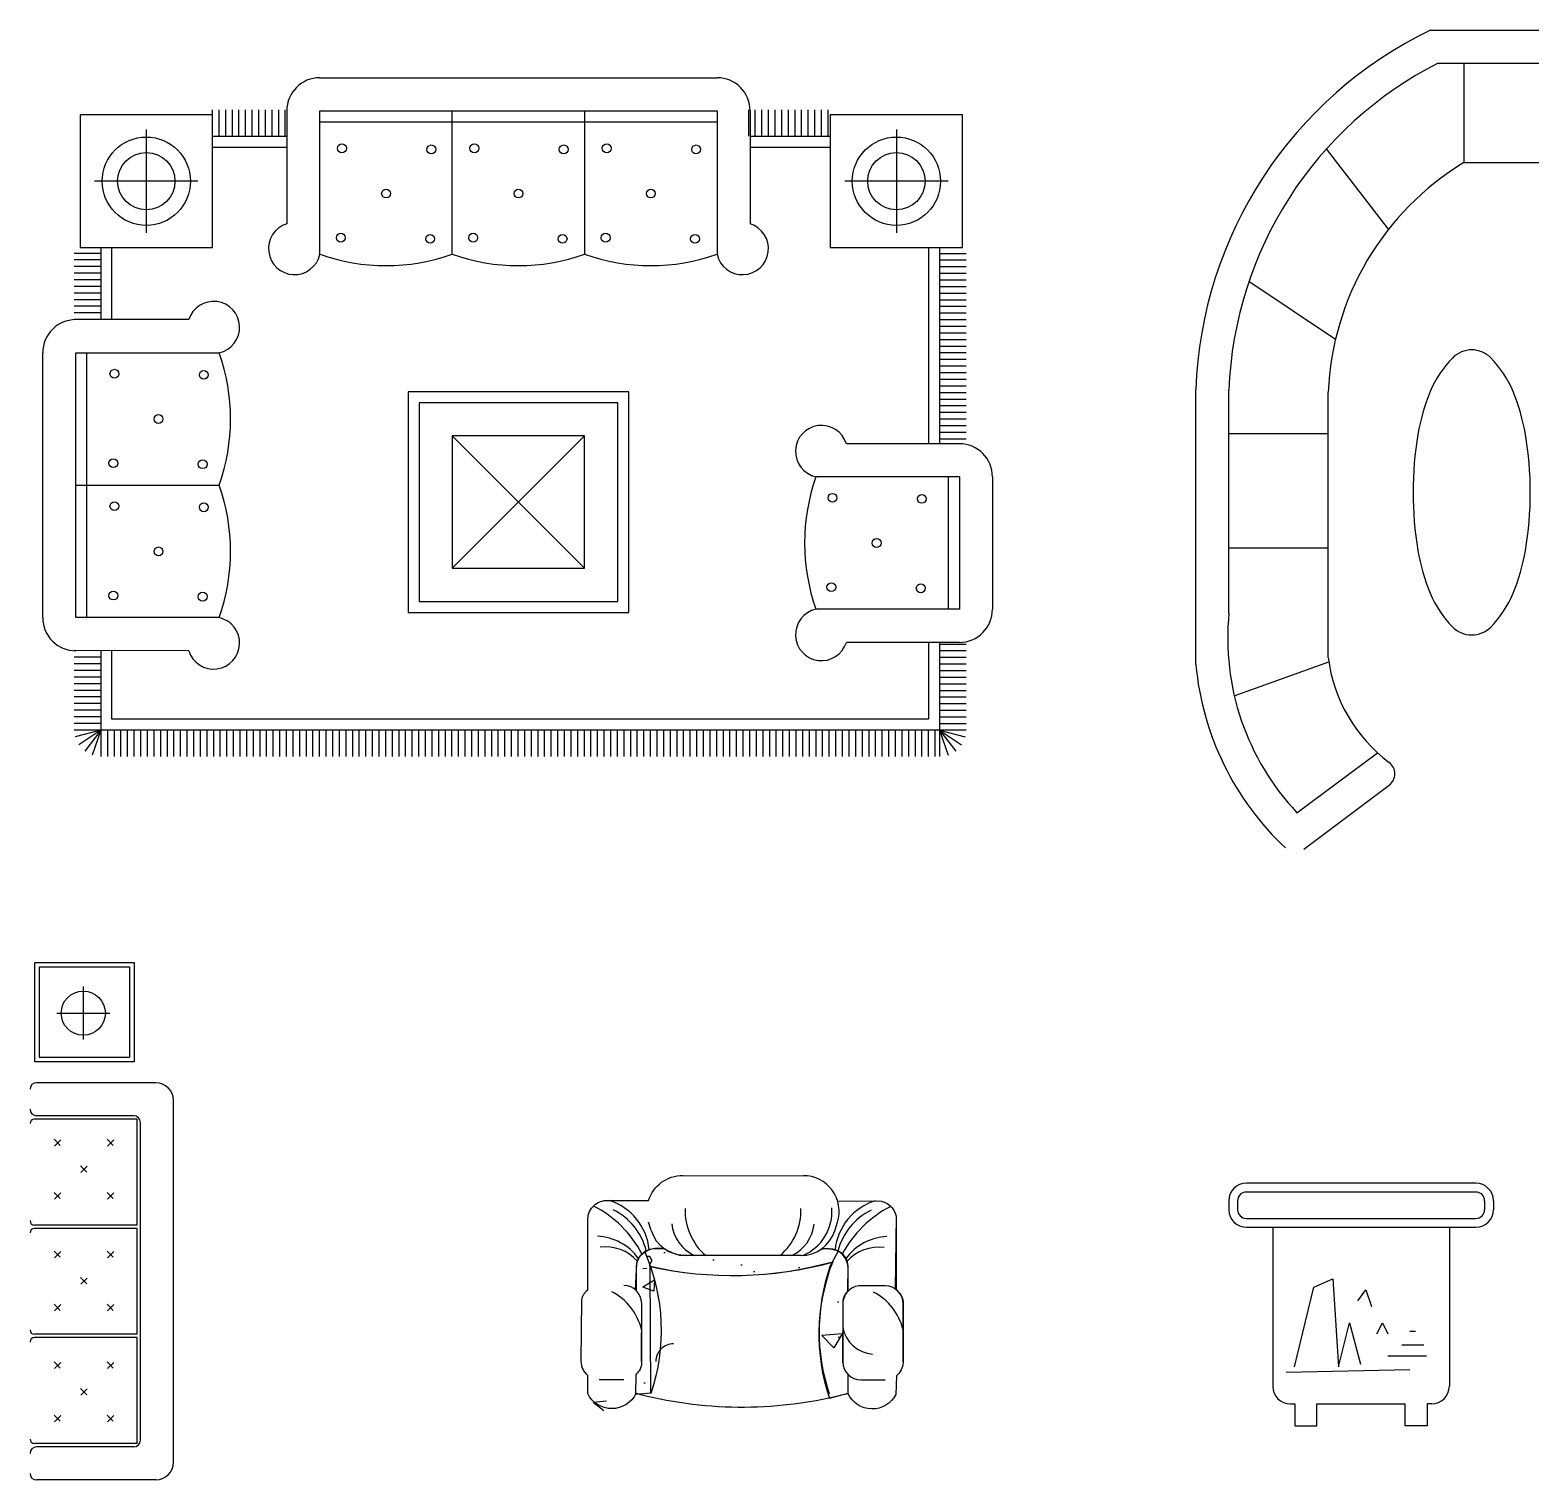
# Model space of a CAD drawing. Header units: inches. Extents: x 10.7 to 53.2, y 13 to 37.8.
# Drawn here: x 17.5 to 24.31, y 20.35 to 26.92 of the extents above; entities that cross this region are included whole.
import ezdxf

# ---------------------------------------------------------------- set-up
doc = ezdxf.new("R2010")
doc.units = ezdxf.units.IN
doc.header["$MEASUREMENT"] = 0
for name, color, linetype in [('02', 2, 'Continuous'), ('1', 1, 'Continuous'), ('8', 8, 'Continuous')]:
    doc.layers.add(name, color=color, linetype=linetype)
pattern_1 = [(181.3481384289414, (57.34150972247639, 100.194151253626), (-0.328349416664814, -0.4932363799630158), [0.06172199999999997, -0.6789419999999997]), (236.3481384289415, (57.34150972247639, 100.194151253626), (-0.4121102569212218, 0.4758086520586098), [0.04937759999999982, -0.5431535999999971]), (130.8971384289416, (57.3141473658155, 100.1530483774523), (-0.7404588063112976, -0.01743115409233376), [0.05245559999999979, -0.5770115999999973]), (185.1639384289414, (57.2129707039106, 100.2969532340622), (-0.4421925726296043, -0.7709895360552665), [0.09258299999999996, -1.018412999999999]), (134.7125384289415, (57.17612129433596, 100.2327042121588), (-1.106485503508527, -0.0999974436047296), [0.07868339999999993, -0.8655173999999989]), (240.1641384289414, (57.2129707039106, 100.2969532340622), (-1.106485146646379, -0.09999926964731971), [0.0740663999999999, -0.8147303999999989]), (210.3481384289414, (57.19370446838488, 100.2069832296957), (-0.04805512858122336, -0.5905812141951234), [0.06172199999999993, -0.6789419999999995]), (265.3481384289415, (57.19370446838488, 100.2069832296957), (-0.5911163641320364, 0.2163566067602943), [0.04937759999999998, -0.5431535999999997]), (159.8967384289415, (57.18969995547135, 100.1577683677434), (-0.6391716857118396, -0.374222721332134), [0.05245559999999991, -0.5770115999999992]), (193.8481384289414, (57.34150972247639, 100.194151253626), (-0.2201995322584919, 0.163295657904967), [0, -0.5365699199999975, 0, -0.5513831999999975, 0, -0.5452109999999974]), (223.8481384289414, (57.34150972247639, 100.194151253626), (-0.3887068189006235, 0.03365802471495605), [0, -0.3143707199999983, 0, -0.5242255199999964, 0, -0.2077973999999987]), (263.8481384289416, (57.456133930665, 100.3374722592826), (-0.2598939878243195, -0.3546773277821398), [0, -0.2057399999999992, 0, -0.6419087999999974, 0, -0.8517635999999965]), (273.8481384289416, (57.50753492089038, 100.4017417685364), (-0.3640997915101636, -0.3233560227551933), [0, -0.2674619999999992, 0, -0.4262932799999984, 0, -0.6048755999999984])]

msp = doc.modelspace()

# ---------------------------------------------------------------- hatches: boundary and pattern name
at = {"layer": '8'}
h = msp.add_hatch(dxfattribs=at)
h.set_pattern_fill('AR-CONC', color=256, scale=0.00324, angle=51.7493895284214, style=0)
h.set_pattern_definition(pattern_1)
edge = h.paths.add_edge_path()
edge.add_ellipse((20.19442629285671, 21.151852076041), major_axis=(-0.08050334110690517, -0.008956119172139586), ratio=0.9999999999998341, start_angle=173.582027456296, end_angle=220.382182387711)
edge.add_line((20.24994637568065, 21.21083105879098), (20.25007018919618, 21.31241443905765))
edge.add_ellipse((20.33755012410742, 21.31230781538489), major_axis=(-0.08694360839544976, -0.009672608705909892), ratio=0.999999999999954, start_angle=297.1080505328169, end_angle=353.58202745634156, ccw=False)
edge.add_ellipse((19.47097410431646, 21.02905381811161), major_axis=(-0.8870521564665299, -0.09868590192632631), ratio=0.9999999999999774, start_angle=155.007024432498, end_angle=197.1760710708137, ccw=False)
edge.add_line((20.31665783464026, 20.74371285729013), (20.24937713525773, 20.74379486140698))
edge.add_line((20.24937713525773, 20.74379486143608), (20.24948128203445, 20.82924265660132))
edge.add_ellipse((20.19410513534725, 20.88835680365174), major_axis=(-0.0805033411069016, -0.0089561191721392), ratio=0.9999999999996303, start_angle=126.7818725249735, end_angle=173.5820274563346)
edge.add_line((20.27510507528254, 20.88825807801641), (20.275426232792, 21.15175335040568))
h = msp.add_hatch(dxfattribs=at)
h.set_pattern_fill('AR-CONC', color=256, scale=0.00324, angle=51.7493895284214, style=0)
h.set_pattern_definition(pattern_1)
edge = h.paths.add_edge_path()
edge.add_ellipse((19.47097410431646, 21.02905381811161), major_axis=(-0.8870521564665277, -0.09868590192632581), ratio=0.9999999999999938, start_angle=195.6869782416235, end_angle=197.1760710708137, ccw=False)
edge.add_line((20.2983035691553, 21.36390660989583), (20.31316861214631, 21.36388849185915))
edge.add_line((20.31316861214631, 21.36388849185915), (20.32327222994112, 21.34633914976167))
edge.add_line((20.32327222982471, 21.34633914974712), (20.31312586257749, 21.32881448905119))
edge.add_line((20.31312586269391, 21.32881448903664), (20.31165412692402, 21.32881628283668))
edge.add_ellipse((19.47097410431646, 21.02905381811161), major_axis=(-0.8870521564665277, -0.09868590192632581), ratio=0.9999999999999938, start_angle=192.6319915970857, end_angle=193.2766428821056, ccw=False)
edge.add_arc((20.68817354908728, 23.00219955683588), 1.723745526326931, -102.5038531786274, -74.80749707065425)
edge.add_line((21.13990330982537, 21.33869756922378), (21.16660172184978, 21.38763892759471))
edge.add_ellipse((21.12379195629668, 21.31134951566947), major_axis=(-0.0869436083954552, -0.00967260870591046), ratio=0.9999999999999735, start_angle=234.3529215211609, end_angle=263.5820274562716)
edge.add_line((21.12389857992579, 21.39882945069713), (21.09043030983352, 21.39887024303335))
edge.add_arc((20.99593345397201, 21.53045422474407), 0.1620000000000037, -90.06983411468138, -54.31603439490499, ccw=False)
edge.add_line((20.99573600275957, 21.36845434507723), (20.47286960140385, 21.36909163338442))
edge.add_arc((20.4730670526163, 21.53109151306581), 0.1620000000000029, -125.82363383449177, -90.06983411468138, ccw=False)
edge.add_line((20.37824971946005, 21.39973827423547), (20.33765674785294, 21.399787750398))
edge.add_ellipse((20.33755012410742, 21.31230781538489), major_axis=(0.009672608705911195, -0.08694360839546193), ratio=0.9999999999999027, start_angle=173.5820274562693, end_angle=207.1080505333831)
h = msp.add_hatch(dxfattribs=at)
h.set_pattern_fill('AR-CONC', color=256, scale=0.00324, angle=51.7493895284214, style=0)
h.set_pattern_definition(pattern_1)
edge = h.paths.add_edge_path()
edge.add_ellipse((21.26807474538267, 20.88704781100115), major_axis=(0.008956119172139225, -0.08050334110690235), ratio=0.999999999999976, start_angle=263.5820274563371, end_angle=308.5378084055442)
edge.add_line((21.2106851966358, 20.82988628821932), (21.21057883738589, 20.74262331434603))
edge.add_line((21.21057883738589, 20.74262331434603), (21.12558453036521, 20.74272690845556))
edge.add_ellipse((21.97196131451105, 21.0260055252702), major_axis=(0.09868590192632866, -0.8870521564665549), ratio=0.9999999999999833, start_angle=244.5762838667908, end_angle=282.15703048018247, ccw=False)
edge.add_line((21.12844661013272, 21.31769607870684), (21.16660172184978, 21.38763892759471))
edge.add_ellipse((21.12379195629668, 21.31134951566947), major_axis=(-0.08694360839545603, -0.009672608705910548), ratio=0.9999999999999176, start_angle=173.5820274563393, end_angle=234.3529215211448, ccw=False)
edge.add_line((21.21127189120793, 21.31124289198215), (21.21114586533562, 21.20784433300742))
edge.add_ellipse((21.26839590289213, 21.15054308339041), major_axis=(-0.08050334110690757, -0.008956119172139867), ratio=0.9999999999999983, start_angle=308.626246507133, end_angle=353.5820274563353)
edge.add_line((21.18739596307327, 21.15064180902574), (21.18707480556381, 20.88714653662192))

# ---------------------------------------------------------------- linework, layer by layer
at = {"layer": '02'}
for p, q in [((18.81701981329874, 26.70549270031643), (20.6170198133453, 26.70549270031643)), ((18.36038524524824, 26.43996497874924), (18.36038524524824, 26.55996497874458)), ((18.39038524527617, 26.43996497874924), (18.39038524527617, 26.55996497874458)), ((18.42038524507128, 26.43996497874924), (18.42038524507128, 26.55996497874458)), ((18.45038524509922, 26.43996497874924), (18.45038524509922, 26.55996497874458)), ((18.48038524512716, 26.43996497874924), (18.48038524512716, 26.55996497874458)), ((18.5103852451551, 26.43996497874924), (18.5103852451551, 26.55996497874458)), ((18.54038524518304, 26.43996497874924), (18.54038524518304, 26.55996497874458)), ((18.57038524521098, 26.43996497874924), (18.57038524521098, 26.55996497874458)), ((18.60038524523892, 26.43996497874924), (18.60038524523892, 26.55996497874458)), ((18.63038524526686, 26.43996497874924), (18.63038524526686, 26.55996497874458)), ((18.6603852452948, 26.43996497874924), (18.6603852452948, 26.55996497874458)), ((18.66701981339187, 26.5554927003077), (18.66701981339187, 26.04342863840885)), ((18.81701981329874, 26.5554927003077), (20.6170198133453, 26.5554927003077)), ((18.81701981329874, 25.90549270031352), (18.81701981329874, 26.5554927003077)), ((19.41701981339187, 25.90549270031352), (19.41701981339187, 26.5554927003077)), ((20.01701981325217, 26.5554927003077), (20.01701981325217, 25.90549270031352)), ((20.6170198133453, 26.5554927003077), (20.6170198133453, 25.90549270031352)), ((20.7603852451551, 26.43996497874924), (20.7603852451551, 26.55996497874458)), ((20.76701981325217, 26.5554927003077), (20.76701981325217, 26.04342863840885)), ((20.79038524518304, 26.43996497874924), (20.79038524518304, 26.55996497874458)), ((20.82038524521098, 26.43996497874924), (20.82038524521098, 26.55996497874458)), ((20.85038524523892, 26.43996497874924), (20.85038524523892, 26.55996497874458)), ((20.88038524526686, 26.43996497874924), (20.88038524526686, 26.55996497874458)), ((20.9103852452948, 26.43996497874924), (20.9103852452948, 26.55996497874458)), ((20.94038524508991, 26.43996497874924), (20.94038524508991, 26.55996497874458)), ((20.97038524511785, 26.43996497874924), (20.97038524511785, 26.55996497874458)), ((21.00038524514579, 26.43996497874924), (21.00038524514579, 26.55996497874458)), ((21.03038524517373, 26.43996497874924), (21.03038524517373, 26.55996497874458)), ((21.06038524520167, 26.43996497874924), (21.06038524520167, 26.55996497874458)), ((21.09038524522961, 26.43996497874924), (21.09038524522961, 26.55996497874458)), ((21.12038524525755, 26.43996497874924), (21.12038524525755, 26.55996497874458)), ((18.03038524517373, 26.47053374908592), (18.03038524517373, 26.00235051949586)), ((18.81701981329874, 26.50549270031934), (20.6170198133453, 26.50549270031934)), ((21.42999189796441, 26.47053374908592), (21.42999189796441, 26.00235051949586)), ((18.3303852452203, 26.43996497874924), (18.66701981339187, 26.43996497874924)), ((20.76701981325217, 26.43996497874924), (21.12999189791784, 26.43996497874924)), ((18.3303852452203, 26.38996497876088), (18.66701981339187, 26.38996497876088)), ((20.76701981325217, 26.38996497876088), (21.12999189791784, 26.38996497876088)), ((18.26447686001242, 26.23644213429089), (17.79629363033504, 26.23644213429089)), ((21.6640835128031, 26.23644213429089), (21.19590028312572, 26.23644213429089)), ((17.82419456082911, 25.93644213428798), (17.82419456082911, 25.60909032799555)), ((17.87419456087568, 25.60909032799555), (17.87419456087568, 25.93644213428798)), ((21.57546225825839, 25.93644213428798), (21.57546225825839, 25.04707386347309)), ((21.62546225830496, 25.93644213428798), (21.62546225830496, 25.04707386347309)), ((17.82419456082911, 25.90958989818774), (17.70419456071735, 25.90958989818774)), ((17.82419456082911, 25.8795898981889), (17.70419456071735, 25.8795898981889)), ((17.82419456082911, 25.84958989819007), (17.70419456071735, 25.84958989819007)), ((21.62546225830496, 25.90958989818774), (21.74546225841672, 25.90958989818774)), ((21.62546225830496, 25.8795898981889), (21.74546225841672, 25.8795898981889)), ((21.62546225830496, 25.84958989819007), (21.74546225841672, 25.84958989819007)), ((17.82419456082911, 25.81958989819123), (17.70419456071735, 25.81958989819123)), ((17.82419456082911, 25.7895898981924), (17.70419456071735, 25.7895898981924)), ((21.62546225830496, 25.81958989819123), (21.74546225841672, 25.81958989819123)), ((21.62546225830496, 25.7895898981924), (21.74546225841672, 25.7895898981924)), ((17.82419456082911, 25.75958989819356), (17.70419456071735, 25.75958989819356)), ((17.82419456082911, 25.72958989819472), (17.70419456071735, 25.72958989819472)), ((21.62546225830496, 25.75958989819356), (21.74546225841672, 25.75958989819356)), ((21.62546225830496, 25.72958989819472), (21.74546225841672, 25.72958989819472)), ((17.82419456082911, 25.69958989819589), (17.70419456071735, 25.69958989819589)), ((17.82419456082911, 25.66958989819705), (17.70419456071735, 25.66958989819705)), ((21.62546225830496, 25.69958989819589), (21.74546225841672, 25.69958989819589)), ((21.62546225830496, 25.66958989819705), (21.74546225841672, 25.66958989819705)), ((17.82419456082911, 25.63958989819822), (17.70419456071735, 25.63958989819822)), ((18.2228850750956, 25.60909032799555), (17.70419456071735, 25.60958989819938)), ((21.62546225830496, 25.63958989819822), (21.74546225841672, 25.63958989819822)), ((21.62546225830496, 25.60958989819938), (21.74546225841672, 25.60958989819938)), ((21.62546225830496, 25.57958989818599), (21.74546225841672, 25.57958989818599)), ((21.62546225830496, 25.54958989818716), (21.74546225841672, 25.54958989818716)), ((21.62546225830496, 25.51958989818832), (21.74546225841672, 25.51958989818832)), ((17.56082101312981, 24.25909032798973), (17.56082101312981, 25.45909032798682)), ((17.71082101326951, 24.25909032798973), (17.71082101326951, 25.45909032798682)), ((17.71082101326951, 25.45909032798682), (18.36082101317637, 25.45909032798682)), ((17.76082101308324, 24.25909032798973), (17.76082101308324, 25.45909032798682)), ((21.62546225830496, 25.48958989818949), (21.74546225841672, 25.48958989818949)), ((21.62546225830496, 25.45958989819065), (21.74546225841672, 25.45958989819065)), ((21.62546225830496, 25.42958989819181), (21.74546225841672, 25.42958989819181)), ((21.62546225830496, 25.39958989819298), (21.74546225841672, 25.39958989819298)), ((21.62546225830496, 25.36958989819414), (21.74546225841672, 25.36958989819414)), ((21.62546225830496, 25.33958989819531), (21.74546225841672, 25.33958989819531)), ((21.62546225830496, 25.30958989819647), (21.74546225841672, 25.30958989819647)), ((21.62546225830496, 25.27958989818308), (21.74546225841672, 25.27958989818308)), ((21.62546225830496, 25.24958989818425), (21.74546225841672, 25.24958989818425)), ((21.62546225830496, 25.21958989818541), (21.74546225841672, 25.21958989818541)), ((21.62546225830496, 25.18958989818658), (21.74546225841672, 25.18958989818658)), ((21.62546225830496, 25.15958989818774), (21.74546225841672, 25.15958989818774)), ((21.62546225830496, 25.1295898981889), (21.74546225841672, 25.1295898981889)), ((19.41694031104029, 25.08282586675796), (20.01694031090059, 24.48282586675214)), ((20.01694031090059, 25.08282586675796), (19.41694031104029, 24.48282586675214)), ((21.71519491688863, 25.04707386347309), (21.20313085506254, 25.04707386347309)), ((21.62546225830496, 25.09958989819007), (21.74546225841672, 25.09958989819007)), ((21.62546225830496, 25.06958989819123), (21.74546225841672, 25.06958989819123)), ((21.71519491688863, 24.89707386347892), (21.06519491698176, 24.89707386347892)), ((21.6651949170749, 24.89707386347892), (21.6651949170749, 24.29707386347309)), ((21.71519491688863, 24.89707386347892), (21.71519491688863, 24.29707386347309)), ((21.86519491702833, 24.89707386347892), (21.86519491702833, 24.29707386347309)), ((17.71082101326951, 24.85909032799555), (18.36082101317637, 24.85909032799555)), ((21.71519491688863, 24.29707386347309), (21.06519491698176, 24.29707386347309)), ((18.36082101317637, 24.25909032798973), (17.71082101326951, 24.25909032798973)), ((18.2228850750956, 24.10909032799555), (17.70419456071735, 24.10958989819938)), ((17.82419456082911, 24.10909032799555), (17.82419456082911, 23.6295898981889)), ((17.87419456087568, 23.79958989818716), (17.87419456087568, 24.10909032799555)), ((21.71519491688863, 24.14707386347892), (21.20313085506254, 24.14707386347892)), ((21.57546225825839, 24.14707386347892), (21.57546225825839, 23.79958989818716)), ((21.62546225830496, 24.14707386347892), (21.62546225830496, 23.6295898981889)), ((21.62546225830496, 24.13958989819822), (21.74546225841672, 24.13958989819822)), ((21.62546225830496, 24.10958989819938), (21.74546225841672, 24.10958989819938)), ((17.82419456082911, 24.07958989818599), (17.70419456071735, 24.07958989818599)), ((17.82419456082911, 24.04958989818716), (17.70419456071735, 24.04958989818716)), ((17.82419456082911, 24.01958989818832), (17.70419456071735, 24.01958989818832)), ((21.62546225830496, 24.07958989818599), (21.74546225841672, 24.07958989818599)), ((21.62546225830496, 24.04958989818716), (21.74546225841672, 24.04958989818716)), ((21.62546225830496, 24.01958989818832), (21.74546225841672, 24.01958989818832)), ((17.82419456082911, 23.98958989818949), (17.70419456071735, 23.98958989818949)), ((17.82419456082911, 23.95958989819065), (17.70419456071735, 23.95958989819065)), ((21.62546225830496, 23.98958989818949), (21.74546225841672, 23.98958989818949)), ((21.62546225830496, 23.95958989819065), (21.74546225841672, 23.95958989819065)), ((17.82419456082911, 23.92958989819181), (17.70419456071735, 23.92958989819181)), ((17.82419456082911, 23.89958989819298), (17.70419456071735, 23.89958989819298)), ((21.62546225830496, 23.92958989819181), (21.74546225841672, 23.92958989819181)), ((21.62546225830496, 23.89958989819298), (21.74546225841672, 23.89958989819298)), ((17.82419456082911, 23.86958989819414), (17.70419456071735, 23.86958989819414)), ((17.82419456082911, 23.83958989819531), (17.70419456071735, 23.83958989819531)), ((17.82419456082911, 23.80958989819647), (17.70419456071735, 23.80958989819647)), ((21.62546225830496, 23.86958989819414), (21.74546225841672, 23.86958989819414)), ((21.62546225830496, 23.83958989819531), (21.74546225841672, 23.83958989819531)), ((21.62546225830496, 23.80958989819647), (21.74546225841672, 23.80958989819647)), ((17.82419456082911, 23.77958989818308), (17.70419456071735, 23.77958989818308)), ((21.74546225841672, 23.74958989818425), (17.70419456071735, 23.74958989818425)), ((17.82419456082911, 23.74958989818425), (17.70828346170068, 23.71853161276977)), ((17.82419456082911, 23.74958989818425), (17.72441820737489, 23.68292147022749)), ((17.82419456082911, 23.74958989818425), (17.75114318921745, 23.65438749735495)), ((17.82419456082911, 23.74958989818425), (17.78562182497748, 23.63595828265262)), ((17.85419456085705, 23.74958989818425), (17.85419456085705, 23.6295898981889)), ((21.57546225825839, 23.79958989818716), (17.87419456087568, 23.79958989818716)), ((17.88419456088499, 23.74958989818425), (17.88419456088499, 23.6295898981889)), ((17.91419456091293, 23.74958989818425), (17.91419456091293, 23.6295898981889)), ((17.94419456070804, 23.74958989818425), (17.94419456070804, 23.6295898981889)), ((17.97419456073598, 23.74958989818425), (17.97419456073598, 23.6295898981889)), ((18.00419456076392, 23.74958989818425), (18.00419456076392, 23.6295898981889)), ((18.03419456079186, 23.74958989818425), (18.03419456079186, 23.6295898981889)), ((18.0641945608198, 23.74958989818425), (18.0641945608198, 23.6295898981889)), ((18.09419456084774, 23.74958989818425), (18.09419456084774, 23.6295898981889)), ((18.12419456087568, 23.74958989818425), (18.12419456087568, 23.6295898981889)), ((18.15419456067078, 23.74958989818425), (18.15419456067078, 23.6295898981889)), ((18.18419456069872, 23.74958989818425), (18.18419456069872, 23.6295898981889)), ((18.21419456072666, 23.74958989818425), (18.21419456072666, 23.6295898981889)), ((18.2441945607546, 23.74958989818425), (18.2441945607546, 23.6295898981889)), ((18.27419456078254, 23.74958989818425), (18.27419456078254, 23.6295898981889)), ((18.30419456081048, 23.74958989818425), (18.30419456081048, 23.6295898981889)), ((18.33419456083842, 23.74958989818425), (18.33419456083842, 23.6295898981889)), ((18.36419456086636, 23.74958989818425), (18.36419456086636, 23.6295898981889)), ((18.3941945608943, 23.74958989818425), (18.3941945608943, 23.6295898981889)), ((18.42419456068941, 23.74958989818425), (18.42419456068941, 23.6295898981889)), ((18.45419456071735, 23.74958989818425), (18.45419456071735, 23.6295898981889)), ((18.48419456074529, 23.74958989818425), (18.48419456074529, 23.6295898981889)), ((18.51419456077323, 23.74958989818425), (18.51419456077323, 23.6295898981889)), ((18.54419456080117, 23.74958989818425), (18.54419456080117, 23.6295898981889)), ((18.57419456082911, 23.74958989818425), (18.57419456082911, 23.6295898981889)), ((18.60419456085705, 23.74958989818425), (18.60419456085705, 23.6295898981889)), ((18.63419456088499, 23.74958989818425), (18.63419456088499, 23.6295898981889)), ((18.66419456091293, 23.74958989818425), (18.66419456091293, 23.6295898981889)), ((18.69419456070804, 23.74958989818425), (18.69419456070804, 23.6295898981889)), ((18.72419456073598, 23.74958989818425), (18.72419456073598, 23.6295898981889)), ((18.75419456076392, 23.74958989818425), (18.75419456076392, 23.6295898981889)), ((18.78419456079186, 23.74958989818425), (18.78419456079186, 23.6295898981889)), ((18.8141945608198, 23.74958989818425), (18.8141945608198, 23.6295898981889)), ((18.84419456084774, 23.74958989818425), (18.84419456084774, 23.6295898981889)), ((18.87419456087568, 23.74958989818425), (18.87419456087568, 23.6295898981889)), ((18.90419456067078, 23.74958989818425), (18.90419456067078, 23.6295898981889)), ((18.93419456069872, 23.74958989818425), (18.93419456069872, 23.6295898981889)), ((18.96419456072666, 23.74958989818425), (18.96419456072666, 23.6295898981889)), ((18.9941945607546, 23.74958989818425), (18.9941945607546, 23.6295898981889)), ((19.02419456078254, 23.74958989818425), (19.02419456078254, 23.6295898981889)), ((19.05419456081048, 23.74958989818425), (19.05419456081048, 23.6295898981889)), ((19.08419456083842, 23.74958989818425), (19.08419456083842, 23.6295898981889)), ((19.11419456086636, 23.74958989818425), (19.11419456086636, 23.6295898981889)), ((19.1441945608943, 23.74958989818425), (19.1441945608943, 23.6295898981889)), ((19.17419456068941, 23.74958989818425), (19.17419456068941, 23.6295898981889)), ((19.20419456071735, 23.74958989818425), (19.20419456071735, 23.6295898981889)), ((19.23419456074529, 23.74958989818425), (19.23419456074529, 23.6295898981889)), ((19.26419456077323, 23.74958989818425), (19.26419456077323, 23.6295898981889)), ((19.29419456080117, 23.74958989818425), (19.29419456080117, 23.6295898981889)), ((19.32419456082911, 23.74958989818425), (19.32419456082911, 23.6295898981889)), ((19.35419456085705, 23.74958989818425), (19.35419456085705, 23.6295898981889)), ((19.38419456088499, 23.74958989818425), (19.38419456088499, 23.6295898981889)), ((19.41419456091293, 23.74958989818425), (19.41419456091293, 23.6295898981889)), ((19.44419456070804, 23.74958989818425), (19.44419456070804, 23.6295898981889)), ((19.47419456073598, 23.74958989818425), (19.47419456073598, 23.6295898981889)), ((19.50419456076392, 23.74958989818425), (19.50419456076392, 23.6295898981889)), ((19.53419456079186, 23.74958989818425), (19.53419456079186, 23.6295898981889)), ((19.5641945608198, 23.74958989818425), (19.5641945608198, 23.6295898981889)), ((19.59419456084774, 23.74958989818425), (19.59419456084774, 23.6295898981889)), ((19.62419456087568, 23.74958989818425), (19.62419456087568, 23.6295898981889)), ((19.65419456067078, 23.74958989818425), (19.65419456067078, 23.6295898981889)), ((19.68419456069872, 23.74958989818425), (19.68419456069872, 23.6295898981889)), ((19.71419456072666, 23.74958989818425), (19.71419456072666, 23.6295898981889)), ((19.7441945607546, 23.74958989818425), (19.7441945607546, 23.6295898981889)), ((19.77419456078254, 23.74958989818425), (19.77419456078254, 23.6295898981889)), ((19.80419456081048, 23.74958989818425), (19.80419456081048, 23.6295898981889)), ((19.83419456083842, 23.74958989818425), (19.83419456083842, 23.6295898981889)), ((19.86419456086636, 23.74958989818425), (19.86419456086636, 23.6295898981889)), ((19.8941945608943, 23.74958989818425), (19.8941945608943, 23.6295898981889)), ((19.92419456068941, 23.74958989818425), (19.92419456068941, 23.6295898981889)), ((19.95419456071735, 23.74958989818425), (19.95419456071735, 23.6295898981889)), ((19.98419456074529, 23.74958989818425), (19.98419456074529, 23.6295898981889)), ((20.01419456077323, 23.74958989818425), (20.01419456077323, 23.6295898981889)), ((20.04419456080117, 23.74958989818425), (20.04419456080117, 23.6295898981889)), ((20.07419456082911, 23.74958989818425), (20.07419456082911, 23.6295898981889)), ((20.10419456085705, 23.74958989818425), (20.10419456085705, 23.6295898981889)), ((20.13419456088499, 23.74958989818425), (20.13419456088499, 23.6295898981889)), ((20.16419456091293, 23.74958989818425), (20.16419456091293, 23.6295898981889)), ((20.19419456070804, 23.74958989818425), (20.19419456070804, 23.6295898981889)), ((20.22419456073598, 23.74958989818425), (20.22419456073598, 23.6295898981889)), ((20.25419456076392, 23.74958989818425), (20.25419456076392, 23.6295898981889)), ((20.28419456079186, 23.74958989818425), (20.28419456079186, 23.6295898981889)), ((20.3141945608198, 23.74958989818425), (20.3141945608198, 23.6295898981889)), ((20.34419456084774, 23.74958989818425), (20.34419456084774, 23.6295898981889)), ((20.37419456087568, 23.74958989818425), (20.37419456087568, 23.6295898981889)), ((20.40419456067078, 23.74958989818425), (20.40419456067078, 23.6295898981889)), ((20.43419456069872, 23.74958989818425), (20.43419456069872, 23.6295898981889)), ((20.46419456072666, 23.74958989818425), (20.46419456072666, 23.6295898981889)), ((20.4941945607546, 23.74958989818425), (20.4941945607546, 23.6295898981889)), ((20.52419456078254, 23.74958989818425), (20.52419456078254, 23.6295898981889)), ((20.55419456081048, 23.74958989818425), (20.55419456081048, 23.6295898981889)), ((20.58419456083842, 23.74958989818425), (20.58419456083842, 23.6295898981889)), ((20.61419456086636, 23.74958989818425), (20.61419456086636, 23.6295898981889)), ((20.6441945608943, 23.74958989818425), (20.6441945608943, 23.6295898981889)), ((20.67419456068941, 23.74958989818425), (20.67419456068941, 23.6295898981889)), ((20.70419456071735, 23.74958989818425), (20.70419456071735, 23.6295898981889)), ((20.73419456074529, 23.74958989818425), (20.73419456074529, 23.6295898981889)), ((20.76419456077323, 23.74958989818425), (20.76419456077323, 23.6295898981889)), ((20.79419456080117, 23.74958989818425), (20.79419456080117, 23.6295898981889)), ((20.82419456082911, 23.74958989818425), (20.82419456082911, 23.6295898981889)), ((20.85419456085705, 23.74958989818425), (20.85419456085705, 23.6295898981889)), ((20.88419456088499, 23.74958989818425), (20.88419456088499, 23.6295898981889)), ((20.91419456091293, 23.74958989818425), (20.91419456091293, 23.6295898981889)), ((20.94419456070804, 23.74958989818425), (20.94419456070804, 23.6295898981889)), ((20.97419456073598, 23.74958989818425), (20.97419456073598, 23.6295898981889)), ((21.00419456076392, 23.74958989818425), (21.00419456076392, 23.6295898981889)), ((21.03419456079186, 23.74958989818425), (21.03419456079186, 23.6295898981889)), ((21.0641945608198, 23.74958989818425), (21.0641945608198, 23.6295898981889)), ((21.09419456084774, 23.74958989818425), (21.09419456084774, 23.6295898981889)), ((21.12419456087568, 23.74958989818425), (21.12419456087568, 23.6295898981889)), ((21.15419456067078, 23.74958989818425), (21.15419456067078, 23.6295898981889)), ((21.18419456069872, 23.74958989818425), (21.18419456069872, 23.6295898981889)), ((21.21419456072666, 23.74958989818425), (21.21419456072666, 23.6295898981889)), ((21.2441945607546, 23.74958989818425), (21.2441945607546, 23.6295898981889)), ((21.27419456078254, 23.74958989818425), (21.27419456078254, 23.6295898981889)), ((21.30419456081048, 23.74958989818425), (21.30419456081048, 23.6295898981889)), ((21.33419456083842, 23.74958989818425), (21.33419456083842, 23.6295898981889)), ((21.36419456086636, 23.74958989818425), (21.36419456086636, 23.6295898981889)), ((21.3941945608943, 23.74958989818425), (21.3941945608943, 23.6295898981889)), ((21.42419456068941, 23.74958989818425), (21.42419456068941, 23.6295898981889)), ((21.45419456071735, 23.74958989818425), (21.45419456071735, 23.6295898981889)), ((21.48419456074529, 23.74958989818425), (21.48419456074529, 23.6295898981889)), ((21.51419456077323, 23.74958989818425), (21.51419456077323, 23.6295898981889)), ((21.54419456080117, 23.74958989818425), (21.54419456080117, 23.6295898981889)), ((21.57419456082911, 23.74958989818425), (21.57419456082911, 23.6295898981889)), ((21.60419456085705, 23.74958989818425), (21.60419456085705, 23.6295898981889)), ((21.62546225830496, 23.77958989818308), (21.74546225841672, 23.77958989818308)), ((21.62546225830496, 23.74958989818425), (21.74137335743339, 23.71853161276977)), ((21.62546225830496, 23.74958989818425), (21.72523861175918, 23.68292147022749)), ((21.62546225830496, 23.74958989818425), (21.69851362991662, 23.65438749735495)), ((21.62546225830496, 23.74958989818425), (21.66403499415659, 23.63595828265262)), ((17.52480514645626, 22.6971876338912), (17.97480514640969, 22.6971876338912)), ((17.52480514645626, 22.24718763389411), (17.52480514645626, 22.6971876338912)), ((17.54480514647488, 22.67718763390167), (17.95480514639106, 22.67718763390167)), ((17.54480514647488, 22.67718763390167), (17.54480514647488, 22.26718763389818)), ((17.95480514639106, 22.67718763390167), (17.95480514639106, 22.26718763389818)), ((17.97480514640969, 22.6971876338912), (17.97480514640969, 22.24718763389411)), ((17.74480514642832, 22.58718763389061), (17.74480514642832, 22.34718763389993)), ((17.62480514654939, 22.46718763389527), (17.86480514630724, 22.46718763389527)), ((17.97480514640969, 22.24718763389411), (17.52480514645626, 22.24718763389411)), ((17.54480514647488, 22.26718763389818), (17.95480514639106, 22.26718763389818)), ((18.07337778033738, 22.15198583320035), (17.53337778030012, 22.15198583320035)), ((18.15337778041188, 20.43198583319919), (18.15337778041188, 22.0719858331986)), ((17.98837778037463, 21.9869858331922), (17.52337778029081, 21.9869858331922)), ((17.97337778024425, 22.00198583319162), (17.53337778030012, 22.00198583319162)), ((17.98837778037463, 21.50698583319627), (17.98837778037463, 21.9869858331922)), ((18.00337778027219, 20.53198583319045), (18.00337778027219, 21.97198583319278)), ((17.64058291534942, 21.8670373586474), (17.61225635157947, 21.8953639224028)), ((17.61430510198747, 21.86509503452999), (17.64263166552459, 21.89342159828539)), ((17.8806527682585, 21.8670373586474), (17.85232620448854, 21.8953639224028)), ((17.85437495466371, 21.86509503452999), (17.88270151843366, 21.89342159828539)), ((17.7606178367981, 21.7468579442184), (17.73229127302815, 21.7751845079738)), ((17.73434002343614, 21.74491562010099), (17.76266658697326, 21.77324218385639)), ((17.64058291534942, 21.62667849483569), (17.61225635157947, 21.65500505859109)), ((17.61430510198747, 21.62473617071829), (17.64263166552459, 21.65306273447369)), ((17.8806527682585, 21.62667849483569), (17.85232620448854, 21.65500505859109)), ((17.85437495466371, 21.62473617071829), (17.88270151843366, 21.65306273447369)), ((24.05584683567335, 21.69666038096785), (23.01584683563609, 21.69666038096785)), ((24.05584683567335, 21.65666038097425), (23.01584683563609, 21.65666038097425)), ((22.93584683579442, 21.6166603809661), (22.93584683579442, 21.57666038097251)), ((22.97584683583167, 21.6166603809661), (22.97584683583167, 21.57666038097251)), ((24.0958468357106, 21.6166603809661), (24.0958468357106, 21.57666038097251)), ((24.13584683574785, 21.6166603809661), (24.13584683574785, 21.57666038097251)), ((17.98837778037463, 21.50698583319627), (17.52337778029081, 21.50698583319627)), ((20.31866258727436, 21.48206844593825), (20.30644717400477, 21.52054246380886)), ((21.1502179585635, 21.48105491645129), (21.16252712248874, 21.51949904288359)), ((21.42985340459321, 21.21389666419146), (21.43023828796626, 21.52967617033301)), ((23.01584683563609, 21.53666038096436), (24.05584683567335, 21.53666038096436)), ((23.01584683563609, 21.49666038097076), (24.05584683567335, 21.49666038097076)), ((23.13584683574785, 21.49666038097076), (23.13584683574785, 20.7766603809696)), ((23.93584683579442, 21.49666038097076), (23.93584683579442, 20.7766603809696)), ((17.98837778037463, 21.49198583319686), (17.52337778029081, 21.49198583319686)), ((17.98837778037463, 21.01198583320093), (17.98837778037463, 21.49198583319686)), ((17.64058291534942, 21.36082704332967), (17.61225635157947, 21.38915360708507)), ((17.61430510198747, 21.35888471921226), (17.64263166552459, 21.38721128295311)), ((17.8806527682585, 21.36082704332967), (17.85232620448854, 21.38915360708507)), ((17.85437495466371, 21.35888471921226), (17.88270151843366, 21.38721128295311)), ((20.31316863729202, 21.36388849181549), (20.2983035691553, 21.36390660989583)), ((20.32327223238584, 21.3463391454252), (20.31316861459103, 21.36388848753723)), ((20.37824971946005, 21.39973827423547), (20.33765674785294, 21.39978775041255)), ((20.99573600275957, 21.36845434507723), (20.47286960128744, 21.36909163339897)), ((21.12389857992579, 21.39882945069713), (21.09043030983352, 21.3988702430188)), ((21.12844661013272, 21.31769607870684), (21.16660172184978, 21.38763892759471)), ((20.25007018907976, 21.31241443905765), (20.24994637568065, 21.21083105879098)), ((20.29847792543054, 21.31000938465605), (20.28017711704646, 21.30797959580105)), ((20.31519734738444, 21.31868729604776), (20.30865750270945, 21.32360886440166)), ((20.31312588783961, 21.32881448900753), (20.31165412692402, 21.32881628283668)), ((20.31312587270562, 21.32881450649894), (20.32327223995284, 21.34633916719486)), ((21.21114586545204, 21.20784433300742), (21.21127189120793, 21.31124289198215)), ((17.7606178367981, 21.24064762890067), (17.73229127302815, 21.26897419265607)), ((17.73434002343614, 21.23870530476871), (17.76266658697326, 21.26703186852411)), ((21.37965164433748, 21.23140754108045), (21.26849462855656, 21.23154302323838)), ((20.35016059964013, 21.18277935914831), (20.35345484486364, 21.18846913246399)), ((17.64058291534942, 21.12046817951796), (17.61225635157947, 21.14879474327336)), ((17.61430510198747, 21.11852585540056), (17.64263166552459, 21.1468524191414)), ((17.8806527682585, 21.12046817951796), (17.85232620448854, 21.14879474327336)), ((17.85437495466371, 21.11852585540056), (17.88270151843366, 21.1468524191414)), ((20.27510507528254, 20.88825807801641), (20.27542623267558, 21.15175335042023)), ((21.18739596307327, 21.15064180902574), (21.18707480556381, 20.88714653662192)), ((21.46023170109887, 20.88681360322244), (21.46055285849192, 21.15030887561171)), ((17.98837778037463, 21.01198583320093), (17.52337778029081, 21.01198583320093)), ((17.98837778037463, 20.99698583320151), (17.52337778029081, 20.99698583320151)), ((17.98837778037463, 20.51698583319104), (17.98837778037463, 20.99698583320151)), ((17.64058291534942, 20.85825853373991), (17.61225635157947, 20.88658509749531)), ((17.61430510198747, 20.85631620960795), (17.64263166552459, 20.88464277336335)), ((17.8806527682585, 20.85825853373991), (17.85232620448854, 20.88658509749531)), ((17.85437495466371, 20.85631620960795), (17.88270151843366, 20.88464277336335)), ((21.21057883738589, 20.74262331434603), (21.2106851966358, 20.82988628821932)), ((17.7606178367981, 20.7380791193109), (17.73229127302815, 20.7664056830663)), ((17.73434002343614, 20.73613679517894), (17.76266658697326, 20.76446335893434)), ((20.08284939390191, 20.8074923459617), (20.19400640979924, 20.80735686381832)), ((21.26797601983466, 20.80604787116773), (21.37913303561558, 20.8059123890098)), ((20.05629166222692, 20.70382493310627), (20.10413212778561, 20.6663836144262)), ((20.05629167037599, 20.70382492673253), (20.11659499835272, 20.71117823406258)), ((23.21584683558953, 20.69666038096785), (23.23584683560815, 20.69666038096785)), ((23.23584683560815, 20.69666038096785), (23.23584683560815, 20.59666038097658)), ((23.33584683570129, 20.59666038097658), (23.33584683570129, 20.69666038096785)), ((23.33584683570129, 20.69666038096785), (23.73584683560815, 20.69666038096785)), ((23.73584683560815, 20.59666038097658), (23.73584683560815, 20.69666038096785)), ((23.85584683571991, 20.69666038096785), (23.83584683570129, 20.69666038096785)), ((23.83584683570129, 20.69666038096785), (23.83584683570129, 20.59666038097658)), ((17.64058291534942, 20.6178996699282), (17.61225635157947, 20.6462262336836)), ((17.61430510198747, 20.61595734579624), (17.64263166552459, 20.64428390956619)), ((17.8806527682585, 20.6178996699282), (17.85232620448854, 20.6462262336836)), ((17.85437495466371, 20.61595734579624), (17.88270151843366, 20.64428390956619)), ((23.23584683560815, 20.59666038097658), (23.33584683570129, 20.59666038097658)), ((23.83584683570129, 20.59666038097658), (23.73584683560815, 20.59666038097658)), ((17.98837778037463, 20.51698583319104), (17.52337778029081, 20.51698583319104)), ((17.97337778024425, 20.50198583319162), (17.53337778030012, 20.50198583319162)), ((18.07337778033738, 20.35198583319744), (17.53337778030012, 20.35198583319744))]:
    msp.add_line(p, q, dxfattribs=at)
for points in [[(18.3303852452203, 26.5364421342938), (17.73038524512716, 26.5364421342938), (17.73038524512716, 25.93644213428798), (18.3303852452203, 25.93644213428798), (18.3303852452203, 26.55996497874458)], [(23.23395609431949, 20.86464678331414), (23.32118603792091, 21.22573888628995), (23.40841622785714, 21.26309324735212), (23.433338998538, 20.86464678331414), (23.48318478623454, 21.06387009621267), (23.53303032759626, 20.87709829091637)], [(23.52056894213942, 21.1634816717824), (23.55795334461194, 21.21328737868772), (23.5828761152928, 21.13857865656338)], [(23.60779888597366, 21.01406422753372), (23.63272190298934, 21.06387009621267), (23.65764467343737, 21.01406422753372)], [(23.75733600249563, 21.0265157351505), (23.78225901951131, 21.0265157351505)], [(23.71995184659076, 20.9642585206284), (23.81964317541619, 20.9642585206284)], [(23.65764467343737, 20.91445265196399), (23.83210480720785, 20.91445265196399)], [(23.19657193841462, 20.8397439298542), (23.75733600249563, 20.85219543745644)]]:
    msp.add_lwpolyline(points, dxfattribs=at)
for points in [[(21.12999189791784, 26.5364421342938), (21.12999189791784, 25.93644213428798), (21.72999189777815, 25.93644213428798), (21.72999189777815, 26.5364421342938)], [(19.21694031108686, 25.28282586675505), (19.21694031108686, 24.28282586675505), (20.21694031108686, 24.28282586675505), (20.21694031108686, 25.28282586675505)], [(19.26694031090059, 25.23282586675214), (19.26694031090059, 24.33282586675796), (20.16694031104029, 24.33282586675796), (20.16694031104029, 25.23282586675214)], [(19.41694031104029, 25.08282586675796), (19.41694031104029, 24.48282586675214), (20.01694031090059, 24.48282586675214), (20.01694031090059, 25.08282586675796)]]:
    msp.add_lwpolyline(points, close=True, dxfattribs=at)
for points in [[(21.16355755699382, 21.61495559477499), (21.34655285796665, 21.61718046065381, -0.3452711153871275), (21.42853631959346, 21.54695518016252), (21.42408239988194, 21.21806944654691, -0.2615697742064589), (21.46054936999039, 21.14744672277903), (21.46010937385776, 20.88246128702031, -0.209552065426303), (21.43076408940882, 20.82441897595437), (21.42754419841853, 20.73888927920508, -0.6199097747246842), (21.21057914751631, 20.74287777658629, -0.1267453917048942), (20.27237987979364, 20.73785144755403, -0.02457244495539597), (20.25136812585455, 20.74425742235054, -0.02457244495539597), (20.24937789870941, 20.74442128190731, -0.6326110041116313), (20.03067729768858, 20.74406142062526), (20.03163655900911, 20.82581754006697, -0.2249939311442677), (20.00194812875756, 20.88853082080914), (20.00389620459222, 21.16814043307114, -0.1676955008152881), (20.03075176763863, 21.21365530673666), (20.03169369890869, 21.53442758948677, -0.2184293908286131), (20.06008033310112, 21.59582992888773, -0.1937674162845471), (20.1216063841251, 21.61875124278323), (20.30642730575104, 21.61852597641428, -0.3297252314042682), (20.46252504021444, 21.7315636116664), (21.02820472728976, 21.72966375227862, -0.2981348497378143)], [(20.9989383714977, 21.36848209607434), (20.46658709070229, 21.36922116341612, -0.1062932543148172), (20.41202402890243, 21.38103236054031, -0.03666255053099694), (20.38023895195269, 21.39832501228103, 0.2688782846779979), (20.26923552395359, 21.36695089176374, 0.1564995880655239), (20.25266960037456, 21.33347493818747), (20.24636485632558, 21.21400821509906, -0.2138585587936943)], [(21.1871632630476, 20.88326204428177), (21.18818918552764, 21.16185159785983, -0.2294785738826882), (21.21022194863812, 21.20690611253395), (21.21071437159602, 21.32121075827764, 0.3294850058160794), (21.15940258402892, 21.3912534178935, 0.1094910906800495), (21.08812473081101, 21.39724473379921, -0.1477714796209366)], [(20.27538489231423, 21.15444151166322), (20.27479894838811, 20.88132057267376, -0.1571536307054308), (20.26354499459316, 20.84665421435512, -0.03039186568659367), (20.24864912529059, 20.82847397497699), (20.24782370200895, 20.7406772344084), (20.31787085458685, 20.74733351364285), (20.31692806079567, 20.7445149997775), (20.3146405424462, 21.3203052159779, 0.1251195803723285), (21.14115587803584, 21.34099367556065, 0.1769123807416269), (21.12624896778774, 20.72254781999528), (21.21058180329905, 20.74505677183061), (21.21125136206441, 20.8293234392013, -0.188824521764459)]]:
    msp.add_lwpolyline(points, format="xyb", dxfattribs=at)
for centre, radius in [((18.03038524517373, 26.23644213429089), 0.2), ((18.91701981339187, 26.38549270030945), 0.02), ((19.32201981341981, 26.38049270031934), 0.02), ((19.51701981325217, 26.38549270030945), 0.02), ((19.92201981328011, 26.38049270031934), 0.02), ((20.1170198133453, 26.38549270030945), 0.02), ((20.52201981337324, 26.38049270031934), 0.02), ((21.42999189796441, 26.23644213429089), 0.2), ((18.03038524517373, 26.23644213429089), 0.13), ((21.42999189796441, 26.23644213429089), 0.13), ((19.1170198133453, 26.1804927003077), 0.02), ((19.71701981343844, 26.1804927003077), 0.02), ((20.31701981329874, 26.1804927003077), 0.02), ((18.9120198132708, 25.98049270031061), 0.02), ((19.31701981329874, 25.97549270032051), 0.02), ((19.51201981336393, 25.98049270031061), 0.02), ((19.91701981339187, 25.97549270032051), 0.02), ((20.11201981345706, 25.98049270031061), 0.02), ((20.51701981325217, 25.97549270032051), 0.02), ((17.88582101308324, 25.36409032800021), 0.02), ((18.29082101311118, 25.35909032799555), 0.02), ((18.08582101326951, 25.15909032799846), 0.02), ((17.880821013195, 24.95909032798682), 0.02), ((18.28582101322294, 24.95409032799672), 0.02), ((17.88582101308324, 24.76409032799439), 0.02), ((18.29082101311118, 24.75909032798973), 0.02), ((21.1401949169352, 24.80207386347775), 0.02), ((21.54519491696314, 24.79707386347309), 0.02), ((18.08582101326951, 24.55909032799264), 0.02), ((21.34019491688863, 24.59707386347601), 0.02), ((17.880821013195, 24.35909032799555), 0.02), ((18.28582101322294, 24.3540903279909), 0.02), ((21.13519491704696, 24.39707386347892), 0.02), ((21.5401949170749, 24.39207386347426), 0.02), ((17.74480514642832, 22.46718763389527), 0.1)]:
    msp.add_circle(centre, radius, dxfattribs=at)
for centre, radius, start, end in [((18.81701981329874, 26.5554927003077), 0.15, 90, 180), ((20.6170198133453, 26.5554927003077), 0.15, 0, 90), ((18.70188890241601, 25.93081985506888), 0.1178838048563871, 107.2050365340701, 347.5933626600166), ((20.73215072446086, 25.93081985506888), 0.1178838048563871, 192.4066373399834, 72.79496346592987), ((19.1170198133453, 26.75402083774407), 0.9, 250.5287793065798, 289.4712206934201), ((19.71701981343844, 26.75402083774407), 0.9, 250.5287793065798, 289.4712206934201), ((20.31701981329874, 26.75402083774407), 0.9, 250.5287793065798, 289.4712206934201), ((18.33549385850833, 25.57422123904417), 0.1178838048563871, 282.4066373605982, 162.794963493882), ((17.71082101326951, 25.45909032798682), 0.15, 90, 180), ((17.51229287574582, 25.15909032799846), 0.9, 340.528779362767, 19.47122063723302), ((21.09052207164981, 25.01220477452171), 0.1178838048563871, 17.20503650611805, 257.5933626394017), ((21.71519491688863, 24.89707386347892), 0.15, 0, 90), ((21.91372305441231, 24.59707386347601), 0.9, 160.528779362767, 199.471220637233), ((17.51229287574582, 24.55909032799264), 0.9, 340.528779362767, 19.47122063723302), ((21.09052207164981, 24.18194295241575), 0.1178838048563871, 102.4066373605983, 342.794963493882), ((21.71519491688863, 24.29707386347309), 0.15, 270, 0), ((17.71082101326951, 24.25909032798973), 0.15, 180, 270), ((18.33549385850833, 24.14395941694693), 0.1178838048563871, 197.205036506118, 77.59336263940172), ((17.53337778030012, 22.12198583320151), 0.03, 90, 180), ((18.07337778033738, 22.0719858331986), 0.08000000000000002, 0, 90), ((17.53337778030012, 22.03198583319045), 0.03, 180, 270), ((17.52337778029081, 21.96698583320268), 0.02, 90, 180), ((17.97337778024425, 21.97198583319278), 0.03, 0, 90), ((21.00824261789725, 21.56889835119092), 0.162, 342.2458066585069, 89.93016583411863), ((23.01584683563609, 21.6166603809661), 0.08000000000000002, 90, 180), ((23.01584683563609, 21.6166603809661), 0.04000000000000001, 90, 180), ((24.05584683567335, 21.6166603809661), 0.08000000000000002, 0, 90), ((24.05584683567335, 21.6166603809661), 0.04000000000000001, 0, 90), ((19.82138391265229, 21.1347167528993), 0.515641606574074, 27.86086600137145, 62.76851761365738), ((20.04856854544536, 21.36820287743195), 0.2626620045076593, 5.917013938591841, 72.5261710752341), ((20.02353974357296, 21.32319419084252), 0.2808686027383968, 13.66278190044468, 63.9631716818904), ((20.74105049863041, 21.5729054254307), 0.26901592108942, 177.9571370510041, 229.2923600053646), ((20.72805273260505, 21.57292126757694), 0.26901592108942, 310.5679717084834, 1.903194724544479), ((20.92130171107177, 21.5684402175657), 0.2166926173597193, 292.8351402218047, 4.234053441860969), ((21.41290892993615, 21.36653997047416), 0.2626620045076593, 107.3341607362305, 173.9433178318795), ((21.43782794121702, 21.32147040569999), 0.2808686027383968, 115.8971600506874, 166.1975498658458), ((21.63952372614343, 21.13250073895052), 0.515641606574074, 117.0918140948841, 151.9994658163188), ((23.01584683563609, 21.57666038097251), 0.08000000000000002, 180, 270), ((23.01584683563609, 21.57666038097251), 0.04000000000000001, 180, 270), ((24.05584683567335, 21.57666038097251), 0.08000000000000002, 270, 0), ((24.05584683567335, 21.57666038097251), 0.04000000000000001, 270, 0), ((17.52337778029081, 21.52698583320035), 0.02, 180, 270), ((20.59253085039139, 21.53309204868584), 0.1821967967920491, 186.5435646686935, 244.2104441551475), ((20.87647488778506, 21.53274596751454), 0.1821967967920491, 295.6498876574026, 353.3167671088245), ((17.52337778029081, 21.47198583319278), 0.02, 90, 180), ((20.06558899867863, 21.21732437250922), 0.2388652462956907, 35.10082125630845, 87.76642002527159), ((20.4730670526163, 21.53109151306581), 0.162, 197.6145250990917, 269.9301658341186), ((20.99593345397201, 21.53045422474407), 0.162, 269.9301658341186, 342.2458066585069), ((21.39552073560239, 21.21570340404015), 0.2388652462956907, 92.09391171180873, 144.7595104949323), ((20.11059659679935, 21.21200018048422), 0.1960919846012669, 42.18727737583825, 96.9696707913283), ((21.3505002925643, 21.21048894141587), 0.1960919846012669, 82.89066098549625, 137.6730543756473), ((20.68817354908728, 23.00219955683588), 1.723745526326926, 257.46514260638, 285.1925029561258), ((20.19442629285671, 21.151852076041), 0.081, 359.9301658841477, 89.93016583411863), ((21.26839590289213, 21.15054308339041), 0.081, 89.93016583411863, 179.9301658841477), ((21.37955291867305, 21.15040760124703), 0.081, 359.9301658841477, 89.93016583411863), ((20.02052152862356, 20.9726830859554), 0.2611943468852526, 13.39534831759347, 62.72809092756732), ((21.20631987911232, 20.97123779244158), 0.2611943468852526, 13.39534831759347, 62.72809092756732), ((17.52337778029081, 21.03198583319045), 0.02, 180, 270), ((21.33264276031454, 21.069919408631), 0.1478443203594018, 190.4801866508651, 265.8764760860056), ((17.52337778029081, 20.97698583319744), 0.02, 90, 180), ((20.42032673868865, 20.88819673457784), 0.081, 89.93016583411863, 179.9301658841477), ((21.26807474538267, 20.88704781100115), 0.081, 179.9301658841477, 269.9301658341186), ((23.21584683558953, 20.7766603809696), 0.08000000000000002, 180, 270), ((23.85584683571991, 20.7766603809696), 0.08000000000000002, 270, 0), ((17.52337778029081, 20.53698583319511), 0.02, 180, 270), ((17.53337778030012, 20.47198583319278), 0.03, 90, 180), ((17.97337778024425, 20.53198583319045), 0.03, 270, 0), ((18.07337778033738, 20.43198583319919), 0.08000000000000002, 270, 0), ((17.53337778030012, 20.38198583319627), 0.03, 180, 270)]:
    msp.add_arc(centre, radius, start, end, dxfattribs=at)
for centre, major_axis, ratio, start_param, end_param in [((20.33755012410742, 21.31230781538489), (0.009672608705911197, -0.08694360839546192), 0.9999999999999027, 3.029577901399056, 4.600374228195279), ((21.12379195629668, 21.31134951566947), (-0.08694360839545513, -0.00967260870591045), 0.9999999999999732, 3.029577901400328, 4.600374228194037), ((21.97196131451105, 21.0260055252702), (0.09868590192632881, -0.8870521564665549), 0.9999999999999823, 4.268661425767792, 4.924569189529178)]:
    msp.add_ellipse(centre, major_axis=major_axis, ratio=ratio, start_param=start_param, end_param=end_param, dxfattribs=at)
at = {"layer": '02', "extrusion": (0, 0, -1)}
msp.add_ellipse((19.47097410431646, 21.02905381811161), major_axis=(-0.887052156466527, -0.09868590192632584), ratio=0.9999999999999938, start_param=2.841813660847541, end_param=3.577802367113191, dxfattribs=at)
at = {"layer": '1'}
for p, q in [((23.85094282876284, 26.92137063806604), (25.05489975267605, 26.92137063806604)), ((23.88594537933872, 26.77137063805731), (24.90489975253635, 26.77137063805731)), ((24.0018997526034, 26.77137063805731), (24.0018997526034, 26.32137063806022)), ((23.66040796095089, 26.0187714252943), (23.37974603853703, 26.38377627655883)), ((24.0018997526034, 26.32137063806022), (25.65489975253635, 26.32137063806022)), ((23.41994562752128, 25.51992913653977), (23.02731703601361, 25.78149797380048)), ((22.78689975275242, 24.04621776210571), (22.78689975275242, 25.29194000645385)), ((22.93689975265928, 24.28000751073433), (22.93689975265928, 25.28924548695523)), ((23.38689975261272, 24.07823586200266), (23.38689975261272, 25.28037063806278)), ((22.93689975265928, 25.09337063805743), (23.38689975261272, 25.09337063805743)), ((22.93689975265928, 24.57537063806104), (23.38689975261272, 24.57537063806104)), ((22.96137415927418, 23.90499600616477), (23.38964575978511, 24.05872962048762)), ((23.2453813076257, 23.37513396676241), (23.60988696112812, 23.64723871145998)), ((23.27593526996256, 23.2107568214824), (23.66301367252649, 23.49971220234602))]:
    msp.add_line(p, q, dxfattribs=at)
msp.add_lwpolyline([(23.9510576364822, 25.43648500303699, 0.09824200678080665), (23.84921905451969, 25.28312505015948, 0.05543894416228917), (23.79364283180379, 25.08953843520158, 0.08460305623318978), (23.79364283180379, 24.56324284091261, 0.05543894416228917), (23.84921905451969, 24.36965622595472, 0.0982420067808115), (23.9510576364822, 24.21629627307721, 0.4161796700281801), (24.12322186871947, 24.21629627307721, 0.0982420067808115), (24.22506045068198, 24.36965622595472, 0.05543894416229107), (24.28063667339788, 24.56324284091261, 0.08460289166619708), (24.28063667339788, 25.08953843520158, 0.05543894416229328), (24.22506045068198, 25.28312505015948, 0.09824200678080665), (24.12322186871947, 25.43648500303699, 0.4161798620278019), (23.9510576091246, 25.43648497525738)], format="xyb", dxfattribs=at)
for centre, radius, start, end in [((24.6679581490583, 25.22571366039939), 1.88222384941161, 115.7260776367037, 177.9836226776413), ((24.6679581490583, 25.22571366039939), 1.73222384941161, 116.8367641419619, 177.8981226270805), ((24.6679581490583, 25.22571366039939), 1.28222384941161, 121.2957432680626, 177.5569294737866), ((24.08588187031031, 24.16668923495764), 1.154556598152341, 174.3674233437789, 223.2822165187906), ((24.08588187031031, 24.16668923495764), 1.304556598152341, 185.2986244158315, 226.8189551289096), ((24.08588187031031, 24.16668923495764), 0.7045565981523416, 187.2122147478911, 233.128387601984), ((23.62440741139048, 23.55142831788999), 0.06453681120105022, 306.7414679345261, 53.12838760198407)]:
    msp.add_arc(centre, radius, start, end, dxfattribs=at)

doc.saveas('drawing.dxf')
